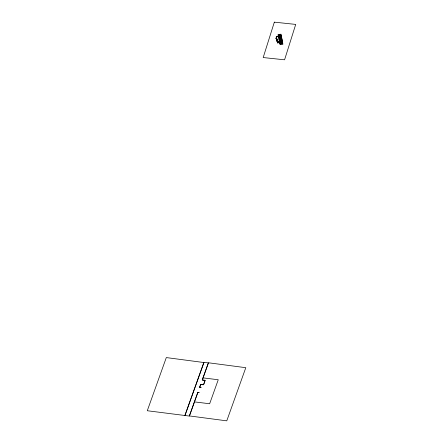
<?xml version="1.0" encoding="UTF-8"?>
<svg xmlns="http://www.w3.org/2000/svg" width="443" height="443" viewBox="0 0 443 443"><rect width="100%" height="100%" fill="white"/><g stroke="black" fill="none" stroke-linecap="round" stroke-linejoin="round"><path stroke-width="0.66" d="M280.325 42.151L279.683 42.146L280.209 44.649L282.844 44.123L282.684 43.281A0.742 0.493 -12 0 1 282.612 43.497L282.507 43.01A0.742 0.493 -12 0 0 282.579 42.794L282.556 42.655M279.245 42.473L279.35 42.201L278.952 42.528A1.573 1.047 -12 0 0 278.797 42.423L278.769 42.29A1.573 1.047 -12 0 1 278.924 42.401L279.217 42.34M280.358 43.32L280.253 43.087M282.03 42.716C278.857 41.393 281.327 45.551 280.413 43.259M279.81 42.711C280.258 44.488 280.668 43.004 281.969 43.154A0.565 0.377 -12 0 1 282.235 42.999L282.507 43.01M281.272 43.087L281.333 43.779M281.582 43.154L281.338 43.076M282.501 43.685C282.363 40.961 282.158 43.818 281.687 43.004M184.875 415.468L203.902 362.313L208.426 362.906L202.29 380.055L205.131 380.426L203.547 384.851L205.103 380.288L202.263 379.911L208.404 362.767L245.799 367.696L226.766 420.85L189.371 415.922L197.822 392.326L199.195 392.509L197.844 392.47L189.399 416.066L147.281 410.739L166.308 357.579L203.946 362.54L184.919 415.695M199.666 387.165L201.044 387.348L199.666 387.165L200.679 384.336L203.52 384.712M199.693 387.304L200.679 384.336M280.796 35.374L280.801 34.792L280.978 35.274M280.784 43.929L282.13 43.608A0.565 0.377 -12 0 1 282.341 43.486L282.59 43.486M275.812 38.081L275.934 38.447M279.694 42.174L279.616 41.825M278.763 42.583L278.769 42.29M278.913 35.518L279.583 35.014L280.436 35.163M280.973 41.564L280.242 42.085L281.837 41.769L280.973 41.564L279.583 35.014M280.391 35.567L281 35.224M280.801 37.483L281.41 37.14L281.111 36.481L280.652 36.797L281.272 36.503L280.995 36.531M280.923 38.07L281.538 37.727L280.934 38.12M281.072 38.762L281.67 38.369L281.56 38.015M281.111 38.807C281.56 37.301 282.041 39.505 281.532 39.062M281.194 39.349L281.809 39.006L281.205 39.399M281.466 40.629L282.08 40.285L281.969 39.925M281.615 41.315C282.49 41.299 282.197 39.626 281.477 40.678L281.931 40.313M281.654 41.365L282.213 40.922L282.296 41.448M277.318 41.182L276.953 41.382L276.692 40.158L277.108 39.925L276.886 38.729L277.08 40.075M276.953 41.382L277.368 41.155M281.438 42.805L281.532 43.309M278.741 34.836L278.802 35.13M279.754 34.632L279.815 34.931M280.247 34.537L280.281 34.836M278.354 35.933L278.514 35.429M280.497 35.473L280.452 35.185L278.83 35.512L280.258 42.163L281.831 41.67M276.255 36.913L278.342 36.498L276.266 36.963L277.346 42.041L279.433 41.625L277.346 42.041M276.471 37.035L276.698 38.259M278.597 36.985L279.278 37.173M276.404 39.455L276.803 39.377L276.354 39.444L276.521 40.025L276.914 39.948L276.482 39.815M279.007 38.901L279.705 39.034M279.295 39.51L279.832 39.621M276.692 40.158L277.174 40.069M280.114 40.95L279.417 40.817L280.103 40.9M279.771 42.578L278.647 42.799L278.365 41.437L278.785 41.465M277.534 41.775L277.728 43.121L277.556 41.886M278.398 41.614L278.968 41.42M279.533 41.426L280.242 41.592M278.536 42.235L279.079 41.924M282.274 41.343L281.969 41.061M279.838 42.118L280.375 42.229M278.647 42.799L278.686 42.323M281.859 42.113L281.958 42.55M282.241 42.689L282.318 43.076L280.297 43.414L280.164 42.761L280.436 43.431M282.197 42.611L282.512 42.445M279.76 43.132L282.7 42.489L279.76 43.132L277.977 34.759L280.928 34.166L282.706 42.545M280.275 43.176L282.579 42.772M282.291 42.927L280.281 43.325L280.164 42.766M280.48 42.999L280.497 43.519L280.369 42.866M279.937 43.314L280.269 43.707M280.209 44.649C280.098 43.375 280.497 44.51 280.535 43.973M200.707 384.474L202.977 384.779M279.162 36.481L278.475 36.392M279.433 37.755L278.736 37.622L279.411 37.816M279.018 38.951L279.688 39.089M279.14 39.538L279.843 39.671M279.55 41.509L280.22 41.648M281.776 43.691L281.504 43.215M281.006 43.829L280.823 43.176M275.884 38.159L275.939 38.452M278.619 42.019L278.437 41.697L278.653 42.174M280.114 44.134L280.02 43.702M278.603 41.947L278.486 41.409M278.414 36.165L278.282 35.534M281.521 37.854L282.844 44.123M281.266 36.631L281.078 35.733M282.318 43.076L282.158 42.312L282.341 43.492M280.358 35.207L281.776 41.858M282.13 43.608L281.798 42.982M279.478 41.21L279.743 42.45L278.747 42.644L278.437 41.199M278.94 41.271L279.062 41.902M278.675 41.454L278.813 42.107M278.769 42.799L278.558 41.382M278.669 42.24L278.409 41.542M278.503 42.079L279.101 42.052L278.514 42.013M280.873 34.781L280.989 35.407M280.275 43.73L280.38 44.217M203.066 377.885L218.249 379.745L209.655 403.756L194.471 401.89M274.333 22.15L263.186 57.546L284.572 59.805L295.719 24.409L274.333 22.15M279.262 34.731L279.295 35.03L279.262 34.731"/></g></svg>
